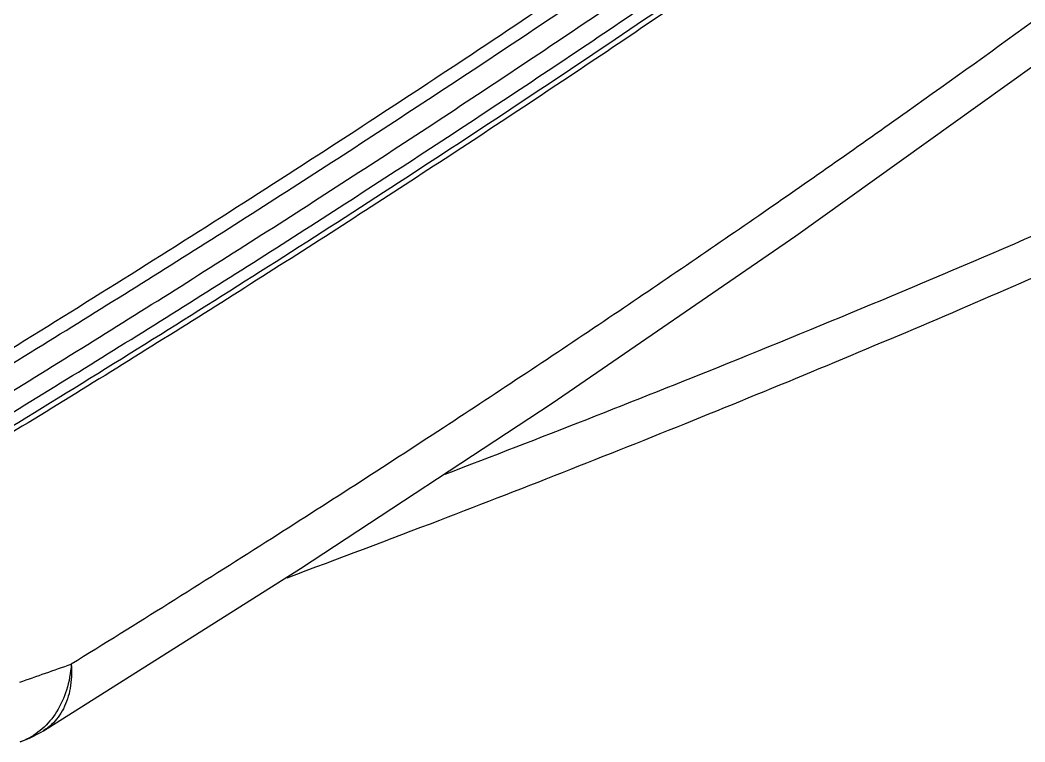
# Model space of a CAD drawing. Header units: millimetres. Extents: x -2947 to 97, y -3022 to 322.
# Drawn here: x -2176.91 to -2139.73, y -2027.62 to -2000.89 of the extents above; entities that cross this region are included whole.
import ezdxf

# ---------------------------------------------------------------- set-up
doc = ezdxf.new("R2010")
doc.units = ezdxf.units.MM
doc.layers.get('0').update_dxf_attribs({"linetype": 'CONTINUOUS'})

msp = doc.modelspace()

# ---------------------------------------------------------------- linework, layer by layer
at = {"color": 7}
for p, q in [((-2148.206, -2008.886), (-2139.476, -2002.631)), ((-2157.23, -2015.078), (-2148.206, -2008.886)), ((-2166.542, -2021.204), (-2157.23, -2015.078)), ((-2176.049, -2027.206), (-2166.542, -2021.204)), ((-2176.913, -2027.619), (-2176.568, -2027.481)), ((-2176.568, -2027.481), (-2176.139, -2027.26)), ((-2176.139, -2027.26), (-2176.049, -2027.205)), ((-2176.049, -2027.206), (-2176.049, -2027.206))]:
    msp.add_line(p, q, dxfattribs=at)
msp.add_arc((-2398.024, -1391.548), 671.314, 289.229283, 289.401815, dxfattribs=at)
for points, start_tangent, end_tangent in [([(-2179.74, -2015.163), (-2176.078, -2012.918), (-2169.178, -2008.593), (-2162.425, -2004.234), (-2155.822, -1999.841), (-2149.369, -1995.416), (-2143.068, -1990.959), (-2136.92, -1986.473), (-2130.928, -1981.958)], (0.854297, 0.519784), (0.793896, 0.608054)), ([(-2182.973, -2018.132), (-2175.925, -2013.841), (-2169.023, -2009.514), (-2162.268, -2005.153), (-2155.663, -2000.759), (-2149.209, -1996.333), (-2142.907, -1991.876), (-2136.76, -1987.389), (-2130.767, -1982.874)], (0.857451, 0.514566), (0.793896, 0.608054)), ([(-2182.027, -2018.353), (-2174.974, -2014.058), (-2168.067, -2009.728), (-2161.307, -2005.363), (-2154.695, -2000.964), (-2148.235, -1996.534), (-2141.927, -1992.072), (-2135.772, -1987.58), (-2129.773, -1983.059)], (0.857411, 0.514632), (0.793887, 0.608065)), ([(-2129.695, -1983.519), (-2137.729, -1989.541), (-2146.039, -1995.511), (-2154.62, -2001.426), (-2163.469, -2007.284), (-2172.581, -2013.081), (-2181.953, -2018.815)], (-0.793887, -0.608065), (-0.857412, -0.514631)), ([(-2129.466, -1983.602), (-2135.462, -1988.121), (-2141.612, -1992.61), (-2147.917, -1997.069), (-2154.373, -2001.498), (-2160.979, -2005.893), (-2167.734, -2010.256), (-2174.637, -2014.584), (-2181.684, -2018.877)], (-0.793887, -0.608065), (-0.857354, -0.514728)), ([(-2140.784, -1988.656), (-2148.894, -1994.455), (-2157.263, -2000.203), (-2165.886, -2005.895), (-2174.757, -2011.53), (-2183.874, -2017.105)], (-0.807766, -0.589504), (-0.857451, -0.514566)), ([(-2130.092, -1993.984), (-2134.589, -1997.378), (-2139.149, -2000.738), (-2144.086, -2004.289), (-2149.403, -2008.016), (-2155.122, -2011.92), (-2161.251, -2015.99), (-2167.817, -2020.228), (-2175.019, -2024.74)], (-0.794555, -0.607193), (-0.85104, -0.5251)), ([(-2115.311, -1997.561), (-2126.922, -2003.246), (-2138.624, -2008.534), (-2150.737, -2013.612), (-2161.192, -2017.715)], (-0.890524, -0.454937), (-0.934444, -0.35611)), ([(-2167.029, -2021.539), (-2161.379, -2019.404), (-2151.718, -2015.596), (-2142.403, -2011.715), (-2133.44, -2007.764), (-2124.834, -2003.745), (-2116.591, -1999.66)], (0.937253, 0.34865), (0.890524, 0.454937)), ([(-2175.019, -2024.74), (-2175.197, -2025.698), (-2175.564, -2026.503), (-2176.099, -2027.138), (-2176.767, -2027.562), (-2176.913, -2027.619)], (-0.068807, -0.99763), (-0.943461, -0.331482)), ([(-2175.019, -2024.74), (-2175.062, -2025.64), (-2175.311, -2026.391), (-2175.747, -2026.975), (-2176.049, -2027.205)], (0.068753, -0.997634), (-0.850252, -0.526376))]:
    msp.add_spline(points, degree=3, dxfattribs=dict(at, start_tangent=start_tangent, end_tangent=end_tangent))

doc.saveas('drawing.dxf')
